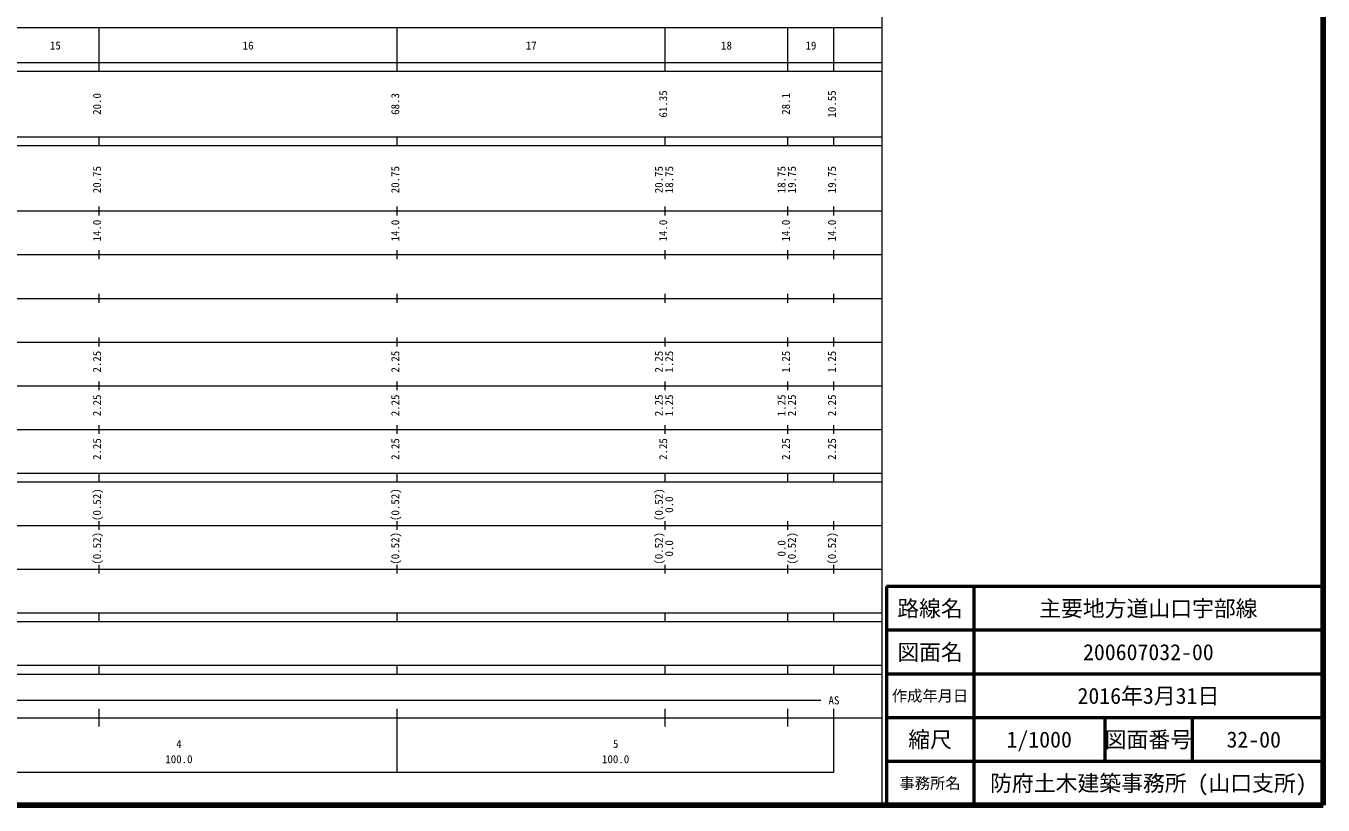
# Model space of a CAD drawing. Units: millimetres on the paper, enlarged 1000 times. Extents: x 40000 to 680000, y 20000 to 380000.
# Drawn here: x 382965 to 680000, y 20000 to 198357 of the extents above; entities that cross this region are included whole.
import ezdxf
from ezdxf.enums import TextEntityAlignment as Align

# ---------------------------------------------------------------- set-up
doc = ezdxf.new("R2010")
doc.units = ezdxf.units.MM
doc.header["$LTSCALE"] = 1000
for name, color, linetype, lineweight in [('M-TTL', 2, 'Continuous', 140), ('M-TTL-BAND', 7, 'Continuous', 13), ('M-TTL-FRAM', 2, 'Continuous', 50), ('M-TTL-LINE', 7, 'Continuous', 50)]:
    doc.layers.add(name, color=color, linetype=linetype, lineweight=lineweight)
doc.layers.add('M-TTL-TXT', color=7, linetype='Continuous')
doc.styles.add('ＭＳ ゴシック', font='')
doc.styles.get('ＭＳ ゴシック').set_extended_font_data('MS Gothic')

msp = doc.modelspace()

# ---------------------------------------------------------------- linework, layer by layer
at = {"layer": 'M-TTL'}
for p, q in [((680000, 20000), (680000, 380000)), ((40000, 20000), (680000, 20000))]:
    msp.add_line(p, q, dxfattribs=at)
at = {"layer": 'M-TTL-BAND'}
for p, q in [((579000, 20000), (579000, 370000)), ((68000, 198000), (579000, 198000)), ((399700, 188000), (399700, 198000)), ((468000, 188000), (468000, 198000)), ((529350, 188000), (529350, 198000)), ((557450, 188000), (557450, 198000)), ((568000, 188000), (568000, 198000)), ((40000, 190000), (579000, 190000)), ((40000, 188000), (579000, 188000)), ((40000, 173000), (579000, 173000)), ((399700, 171000), (399700, 173000)), ((468000, 171000), (468000, 173000)), ((529350, 171000), (529350, 173000)), ((557450, 171000), (557450, 173000)), ((568000, 171000), (568000, 173000)), ((40000, 171000), (579000, 171000)), ((40000, 156000), (579000, 156000)), ((399700, 155000), (399700, 157000)), ((468000, 155000), (468000, 157000)), ((529350, 155000), (529350, 157000)), ((557450, 155000), (557450, 157000)), ((568000, 155000), (568000, 157000)), ((46000, 146000), (579000, 146000)), ((399700, 145000), (399700, 147000)), ((468000, 145000), (468000, 147000)), ((529350, 145000), (529350, 147000)), ((557450, 145000), (557450, 147000)), ((568000, 145000), (568000, 147000)), ((399700, 135000), (399700, 137000)), ((468000, 135000), (468000, 137000)), ((529350, 135000), (529350, 137000)), ((557450, 135000), (557450, 137000)), ((568000, 135000), (568000, 137000)), ((52000, 136000), (579000, 136000)), ((46000, 126000), (579000, 126000)), ((399700, 125000), (399700, 127000)), ((468000, 125000), (468000, 127000)), ((529350, 125000), (529350, 127000)), ((557450, 125000), (557450, 127000)), ((568000, 125000), (568000, 127000)), ((52000, 116000), (579000, 116000)), ((399700, 115000), (399700, 117000)), ((468000, 115000), (468000, 117000)), ((529350, 115000), (529350, 117000)), ((557450, 115000), (557450, 117000)), ((568000, 115000), (568000, 117000)), ((399700, 105000), (399700, 107000)), ((468000, 105000), (468000, 107000)), ((529350, 105000), (529350, 107000)), ((557450, 105000), (557450, 107000)), ((568000, 105000), (568000, 107000)), ((46000, 106000), (579000, 106000)), ((40000, 96000), (579000, 96000)), ((399700, 94000), (399700, 96000)), ((468000, 94000), (468000, 96000)), ((529350, 94000), (529350, 96000)), ((557450, 94000), (557450, 96000)), ((568000, 94000), (568000, 96000)), ((40000, 94000), (579000, 94000)), ((49000, 84000), (579000, 84000)), ((399700, 83000), (399700, 85000)), ((468000, 83000), (468000, 85000)), ((529350, 83000), (529350, 85000)), ((557450, 83000), (557450, 85000)), ((568000, 83000), (568000, 85000)), ((399700, 73000), (399700, 75000)), ((468000, 73000), (468000, 75000)), ((529350, 73000), (529350, 75000)), ((557450, 73000), (557450, 75000)), ((568000, 73000), (568000, 75000)), ((40000, 74000), (579000, 74000)), ((40000, 64000), (579000, 64000)), ((399700, 62000), (399700, 64000)), ((468000, 62000), (468000, 64000)), ((529350, 62000), (529350, 64000)), ((557450, 62000), (557450, 64000)), ((568000, 62000), (568000, 64000)), ((40000, 62000), (579000, 62000)), ((40000, 52000), (579000, 52000)), ((399700, 50000), (399700, 52000)), ((468000, 50000), (468000, 52000)), ((529350, 50000), (529350, 52000)), ((557450, 50000), (557450, 52000)), ((568000, 50000), (568000, 52000)), ((40000, 50000), (579000, 50000)), ((71000, 44000), (565000, 44000)), ((399700, 38000), (399700, 42000)), ((468000, 27500), (468000, 42000)), ((529350, 38000), (529350, 42000)), ((557450, 38000), (557450, 42000)), ((568000, 27500), (568000, 42000)), ((40000, 40000), (579000, 40000)), ((68000, 27500), (568000, 27500))]:
    msp.add_line(p, q, dxfattribs=at)
at = {"layer": 'M-TTL-FRAM'}
for p, q in [((680000, 70000), (580000, 70000)), ((580000, 70000), (580000, 20000))]:
    msp.add_line(p, q, dxfattribs=at)
at = {"layer": 'M-TTL-LINE'}
for p, q in [((600000, 70000), (600000, 20000)), ((680000, 60000), (580000, 60000)), ((680000, 50000), (580000, 50000)), ((680000, 40000), (580000, 40000)), ((630000, 40000), (630000, 30000)), ((650000, 40000), (650000, 30000)), ((680000, 30000), (580000, 30000))]:
    msp.add_line(p, q, dxfattribs=at)

# ---------------------------------------------------------------- texts
at = {"layer": 'M-TTL-BAND', "style": 'ＭＳ ゴシック'}
for s, p in [('15', (389700, 192405)), ('16', (433850, 192405)), ('17', (498675, 192405)), ('18', (543400, 192405)), ('19', (562725, 192405)), ('AS', (568000, 42500)), ('4', (418000, 32523)), ('5', (518000, 32523)), ('100.0', (418000, 29033)), ('100.0', (518000, 29033))]:
    msp.add_text(s, height=1833, dxfattribs=at).set_placement(p, align=Align.BOTTOM_CENTER)
for s, p in [('20.0', (400700, 180500)), ('68.3', (469000, 180500)), ('61.35', (530350, 180500)), ('28.1', (558450, 180500)), ('10.55', (569000, 180500)), ('20.75', (400700, 163174)), ('20.75', (469000, 163174)), ('20.75', (529350, 163174)), ('18.75', (531720, 163174)), ('18.75', (557450, 163174)), ('19.75', (559820, 163174)), ('19.75', (569000, 163174)), ('14.0', (400700, 151500)), ('14.0', (469000, 151500)), ('14.0', (530350, 151500)), ('14.0', (558450, 151500)), ('14.0', (569000, 151500)), ('2.25', (400700, 121500)), ('2.25', (469000, 121500)), ('2.25', (529350, 121500)), ('1.25', (531720, 121500)), ('1.25', (558450, 121500)), ('1.25', (569000, 121500)), ('2.25', (400700, 111500)), ('2.25', (469000, 111500)), ('2.25', (529350, 111500)), ('1.25', (531720, 111500)), ('1.25', (557450, 111500)), ('2.25', (559820, 111500)), ('2.25', (569000, 111500)), ('2.25', (400700, 101500)), ('2.25', (469000, 101500)), ('2.25', (530350, 101500)), ('2.25', (558450, 101500)), ('2.25', (569000, 101500)), ('(0.52)', (400700, 88764)), ('(0.52)', (469000, 88764)), ('(0.52)', (529350, 88764)), ('0.0', (531720, 88764)), ('(0.52)', (400700, 78764)), ('(0.52)', (469000, 78764)), ('(0.52)', (529350, 78764)), ('0.0', (531720, 78764)), ('0.0', (557450, 78764)), ('(0.52)', (559820, 78764)), ('(0.52)', (569000, 78764))]:
    msp.add_text(s, height=1833, rotation=90, dxfattribs=at).set_placement(p, align=Align.BOTTOM_CENTER)
at = {"layer": 'M-TTL-TXT', "style": 'ＭＳ ゴシック'}
for s, height, p in [('路線名', 3666, (590000, 65000)), ('路線名', 3666, (590000, 65000)), ('主要地方道山口宇部線', 3666, (640000, 65000)), ('図面名', 3666, (590000, 55000)), ('図面名', 3666, (590000, 55000)), ('200607032-00', 3666, (640000, 55000)), ('作成年月日', 2566, (590000, 45000)), ('作成年月日', 2566, (590000, 45000)), ('2016年3月31日', 3666, (640000, 45000)), ('縮尺', 3666, (590000, 35000)), ('縮尺', 3666, (590000, 35000)), ('1/1000', 3666, (615000, 35000)), ('図面番号', 3666, (640000, 35000)), ('図面番号', 3666, (640000, 35000)), ('32-00', 3666, (664125, 35000)), ('防府土木建築事務所 (山口支所)', 3666, (640000, 25000)), ('事務所名', 2566, (590000, 25000)), ('事務所名', 2566, (590000, 25000))]:
    msp.add_text(s, height=height, dxfattribs=at).set_placement(p, align=Align.MIDDLE_CENTER)

doc.saveas('drawing.dxf')
